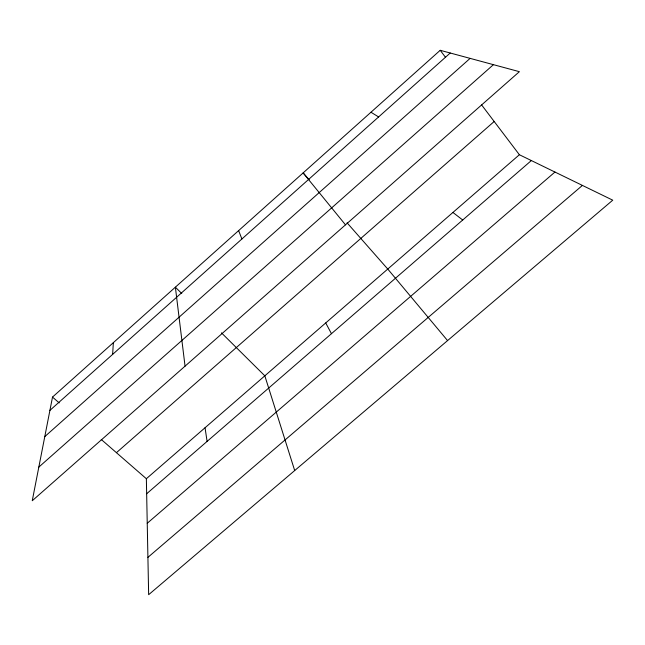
<?xml version="1.0" encoding="UTF-8"?>
<svg xmlns="http://www.w3.org/2000/svg" width="645" height="645" viewBox="0 0 645 645"><rect width="100%" height="100%" fill="white"/><g stroke="black" fill="none" stroke-linecap="round" stroke-linejoin="round"><path stroke-width="0.97" d="M112.633 354.387L113.351 342.656M52.511 397.078L32.25 500.746L519.386 71.676L440.204 50.302L52.511 397.078L59.211 402.907M49.907 410.373L450.226 53.011M44.787 436.609L470.116 58.381M38.829 467.101L493.425 64.669M116.431 452.677L494.183 121.494M146.359 478.719L519.386 154.736L612.75 200.176L148.648 594.698L146.359 478.719L101.241 439.463M146.657 493.756L531.351 160.557M147.237 523.264L554.95 172.046M147.915 557.353L582.419 185.413M370.956 112.238L378.615 116.938M452.927 212.455L462.715 220.01M181.769 293.515L175.376 287.178L185.05 366.158M221.469 332.86L264.829 375.833L294.692 470.544M309.052 179.624L303.134 172.9L345.486 224.839M347.083 222.831L387.766 269.054L447.574 340.592M440.204 50.302L445.614 57.445M481.622 104.933L519.386 154.736M325.717 322.943L331.457 333.691M238.626 230.604L241.899 238.989M205.046 427.748L207.093 441.406"/></g></svg>
